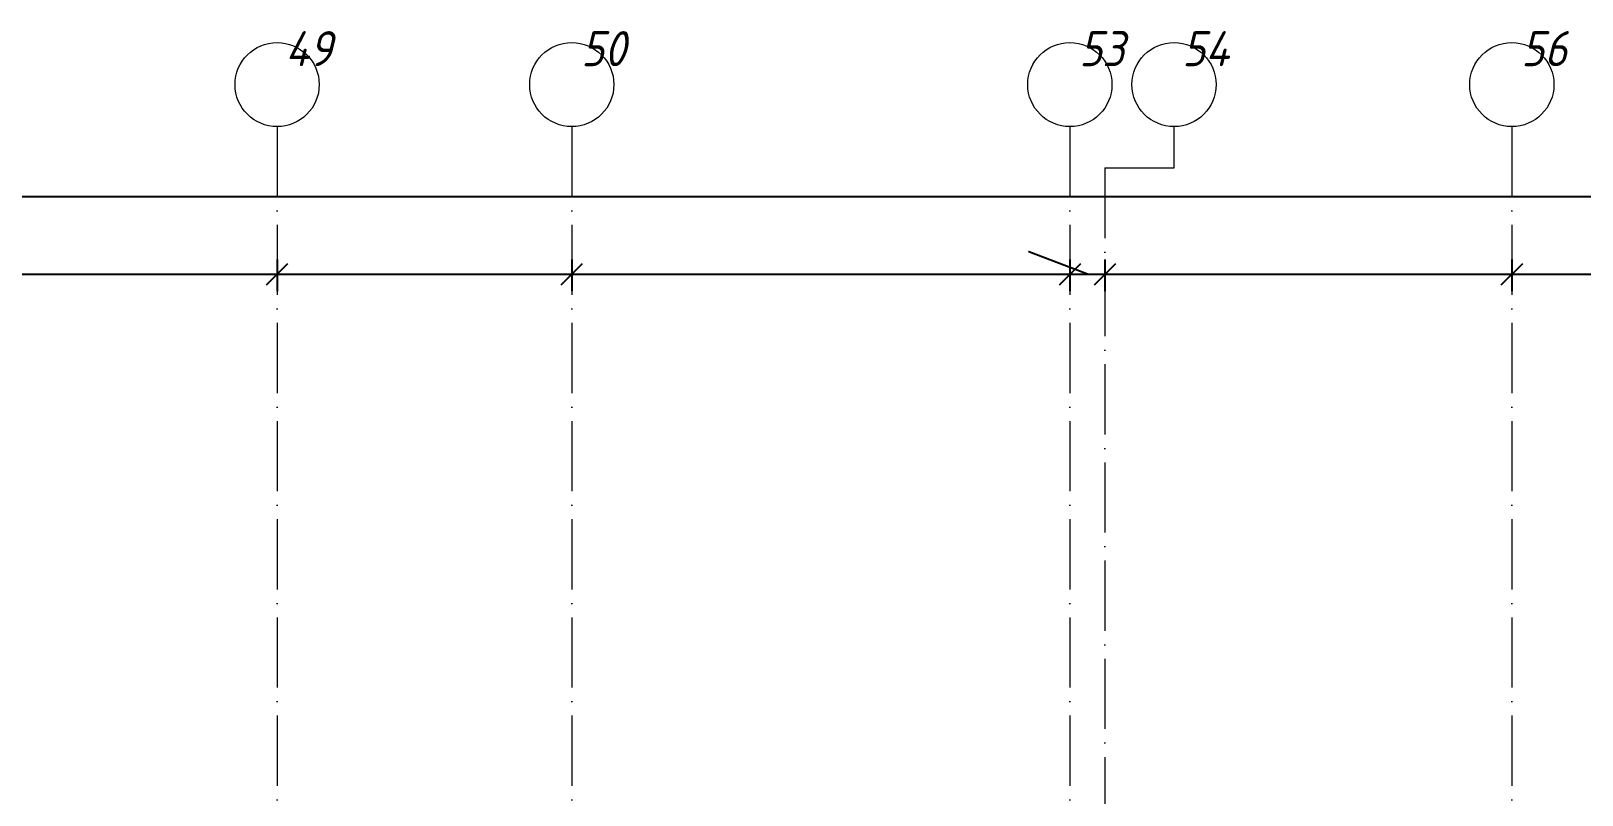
# Model space of a CAD drawing. Header units: millimetres. Extents: x -401725 to 250493, y 305116 to 802890.
# Drawn here: x 51537 to 62591, y 408031 to 413480 of the extents above; entities that cross this region are included whole.
import ezdxf

# ---------------------------------------------------------------- set-up
doc = ezdxf.new("R2010")
doc.units = ezdxf.units.MM
doc.linetypes.add('50_200_ШТРИХ_1Т_ш5_п1_п1_', pattern=[700, 500, -100, 0, -100])
for name, color, linetype, lineweight in [('A-____-____-DIMS', 7, 'Continuous', 9), ('S-GRID-____-IDEN', 7, 'Continuous', 9), ('S-GRID-____-OTLN', 7, 'Continuous', 9), ('S-GRID-____-OTLN-1', 7, '50_200_ШТРИХ_1Т_ш5_п1_п1_', 9)]:
    doc.layers.add(name, color=color, linetype=linetype, lineweight=lineweight)
doc.styles.add('ISOCPEUR_I', font='isocpeui.ttf', dxfattribs={"width": 0.9, "height": 2.5})
doc.styles.add('ISOCPEUR_I_9', font='isocpeui.ttf', dxfattribs={"width": 0.9, "height": 250})
doc.dimstyles.new('ISO-2_5_0_9К_БОЛЬШОЙ_ОСИ', dxfattribs={"dimscale": 304.8, "dimtxt": 248.995294, "dimasz": 0.492126, "dimexe": 0.393701, "dimexo": 0, "dimgap": 0, "dimtad": 1, "dimdec": 0, "dimzin": 0, "dimdsep": 46, "dimtxsty": 'ISOCPEUR_I', "dimblk1": 'OBLIQUE', "dimblk2": 'OBLIQUE', "dimsah": 1, "dimcen": 0.09, "dimdle": 0.393701, "dimazin": 0, "dimtfac": 1, "dimtdec": 4, "dimtix": 1, "dimtmove": 0, "dimatfit": 3, "dimfxl": 1, "dimtvp": 1, "dimtolj": 1, "dimtzin": 0, "dimarcsym": 2})
doc.dimstyles.new('ISO-2_5_0_9К_БОЛЬШОЙ_ОСИ_1', dxfattribs={"dimscale": 304.8, "dimtxt": 248.995294, "dimasz": 0.492126, "dimexe": 0.393701, "dimexo": 0, "dimgap": 0, "dimtad": 1, "dimdec": 0, "dimzin": 0, "dimdsep": 46, "dimtxsty": 'ISOCPEUR_I', "dimblk1": 'OBLIQUE', "dimblk2": 'OBLIQUE', "dimsah": 1, "dimcen": 0.09, "dimdle": 0.393701, "dimazin": 0, "dimtfac": 1, "dimtdec": 4, "dimtix": 1, "dimtmove": 1, "dimatfit": 3, "dimfxl": 1, "dimtvp": 1, "dimtolj": 1, "dimtzin": 0, "dimarcsym": 2})
doc.dimstyles.new('ISO-2_5_0_9К_БОЛЬШОЙ_ОСИ_2', dxfattribs={"dimscale": 304.8, "dimtxt": 248.995294, "dimasz": 0.492126, "dimexe": 0.393701, "dimexo": 0, "dimgap": 0, "dimtad": 1, "dimdec": 0, "dimzin": 0, "dimdsep": 46, "dimtxsty": 'ISOCPEUR_I_9', "dimblk1": 'OBLIQUE', "dimblk2": 'OBLIQUE', "dimsah": 1, "dimcen": 0.09, "dimdle": 0.393701, "dimazin": 0, "dimtfac": 1, "dimtdec": 4, "dimtix": 1, "dimtmove": 2, "dimatfit": 3, "dimfxl": 1, "dimtvp": 1, "dimtolj": 1, "dimtzin": 0, "dimarcsym": 2})

# ---------------------------------------------------------------- blocks, each defined once
blk = doc.blocks.new('Ось сетки - Круг_Ø6_00__ISO-2_5_0_9K_-25732049-АР1_План отверстий 2 этажа в осях 1-64_Ю-ЯЯ')
at = {"layer": 'S-GRID-____-IDEN'}
blk.add_circle((0, 0), 3, dxfattribs=at)
blk = doc.blocks.new('_Oblique')
at = {"color": 0, "linetype": 'ByBlock', "lineweight": -2}
blk.add_line((-0.5, -0.5), (0.5, 0.5), dxfattribs=at)
blk = doc.blocks.new('*D8882')
at = {"layer": 'A-____-____-DIMS', "color": 0, "lineweight": -2, "transparency": 16777216}
for p, q in [((51041, 411851), (51041, 411625)), ((53291, 411851), (53291, 411625)), ((50921, 411745), (53411, 411745))]:
    blk.add_line(p, q, dxfattribs=at)
at = {"layer": 'Defpoints', "color": 0, "transparency": 16777216}
for p in [(51041, 411851), (53291, 411851), (53291, 411745)]:
    blk.add_point(p, dxfattribs=at)
at = {"layer": 'A-____-____-DIMS', "color": 0, "lineweight": -2, "transparency": 16777216, "xscale": 150, "yscale": 150, "zscale": 150, "rotation": 180}
blk.add_blockref('_Oblique', (51041, 411745), dxfattribs=at)
at = {"layer": 'A-____-____-DIMS', "color": 0, "lineweight": -2, "transparency": 16777216, "xscale": 150, "yscale": 150, "zscale": 150}
blk.add_blockref('_Oblique', (53291, 411745), dxfattribs=at)
at = {"layer": 'A-____-____-DIMS', "color": 0, "transparency": 16777216, "insert": (52166, 411746), "char_height": 2.5, "width": 758.48, "attachment_point": 5, "style": 'ISOCPEUR_I'}
blk.add_mtext('\\A1;2250', dxfattribs=at)
blk = doc.blocks.new('*D8883')
at = {"layer": 'A-____-____-DIMS', "color": 0, "lineweight": -2, "transparency": 16777216}
for p, q in [((53291, 411851), (53291, 411625)), ((55391, 411851), (55391, 411625)), ((53171, 411745), (55511, 411745))]:
    blk.add_line(p, q, dxfattribs=at)
at = {"layer": 'Defpoints', "color": 0, "transparency": 16777216}
for p in [(53291, 411851), (55391, 411851), (55391, 411745)]:
    blk.add_point(p, dxfattribs=at)
at = {"layer": 'A-____-____-DIMS', "color": 0, "lineweight": -2, "transparency": 16777216, "xscale": 150, "yscale": 150, "zscale": 150, "rotation": 180}
blk.add_blockref('_Oblique', (53291, 411745), dxfattribs=at)
at = {"layer": 'A-____-____-DIMS', "color": 0, "lineweight": -2, "transparency": 16777216, "xscale": 150, "yscale": 150, "zscale": 150}
blk.add_blockref('_Oblique', (55391, 411745), dxfattribs=at)
at = {"layer": 'A-____-____-DIMS', "color": 0, "transparency": 16777216, "insert": (54341, 411746), "char_height": 2.5, "width": 701.02, "attachment_point": 5, "style": 'ISOCPEUR_I'}
blk.add_mtext('\\A1;2100', dxfattribs=at)
blk = doc.blocks.new('*D8884')
at = {"layer": 'A-____-____-DIMS', "color": 0, "lineweight": -2, "transparency": 16777216}
for p, q in [((55391, 411851), (55391, 411625)), ((58941, 411851), (58941, 411625)), ((55271, 411745), (59061, 411745))]:
    blk.add_line(p, q, dxfattribs=at)
at = {"layer": 'Defpoints', "color": 0, "transparency": 16777216}
for p in [(55391, 411851), (58941, 411851), (58941, 411745)]:
    blk.add_point(p, dxfattribs=at)
at = {"layer": 'A-____-____-DIMS', "color": 0, "lineweight": -2, "transparency": 16777216, "xscale": 150, "yscale": 150, "zscale": 150, "rotation": 180}
blk.add_blockref('_Oblique', (55391, 411745), dxfattribs=at)
at = {"layer": 'A-____-____-DIMS', "color": 0, "lineweight": -2, "transparency": 16777216, "xscale": 150, "yscale": 150, "zscale": 150}
blk.add_blockref('_Oblique', (58941, 411745), dxfattribs=at)
at = {"layer": 'A-____-____-DIMS', "color": 0, "transparency": 16777216, "insert": (57166, 411746), "char_height": 2.5, "width": 758.48, "attachment_point": 5, "style": 'ISOCPEUR_I'}
blk.add_mtext('\\A1;3550', dxfattribs=at)
blk = doc.blocks.new('*D8885')
at = {"layer": 'A-____-____-DIMS', "color": 0, "lineweight": -2, "transparency": 16777216}
for p, q in [((58649, 411905), (58645, 411905)), ((59066, 411745), (58649, 411905)), ((58941, 411851), (58941, 411625)), ((59191, 411851), (59191, 411625)), ((58821, 411745), (59311, 411745))]:
    blk.add_line(p, q, dxfattribs=at)
at = {"layer": 'Defpoints', "color": 0, "transparency": 16777216}
for p in [(58941, 411851), (59191, 411851), (59191, 411745)]:
    blk.add_point(p, dxfattribs=at)
at = {"layer": 'A-____-____-DIMS', "color": 0, "lineweight": -2, "transparency": 16777216, "xscale": 150, "yscale": 150, "zscale": 150, "rotation": 180}
blk.add_blockref('_Oblique', (58941, 411745), dxfattribs=at)
at = {"layer": 'A-____-____-DIMS', "color": 0, "lineweight": -2, "transparency": 16777216, "xscale": 150, "yscale": 150, "zscale": 150}
blk.add_blockref('_Oblique', (59191, 411745), dxfattribs=at)
at = {"layer": 'A-____-____-DIMS', "color": 0, "transparency": 16777216, "insert": (58080, 411908), "char_height": 2.5, "width": 568.86, "attachment_point": 1, "line_spacing_factor": 1.149209, "style": 'ISOCPEUR_I'}
blk.add_mtext('\\A1;250', dxfattribs=at)
blk = doc.blocks.new('*D8886')
at = {"layer": 'A-____-____-DIMS', "color": 0, "lineweight": -2, "transparency": 16777216}
for p, q in [((59191, 411851), (59191, 411625)), ((62091, 411851), (62091, 411625)), ((59071, 411745), (62211, 411745))]:
    blk.add_line(p, q, dxfattribs=at)
at = {"layer": 'Defpoints', "color": 0, "transparency": 16777216}
for p in [(59191, 411851), (62091, 411851), (62091, 411745)]:
    blk.add_point(p, dxfattribs=at)
at = {"layer": 'A-____-____-DIMS', "color": 0, "lineweight": -2, "transparency": 16777216, "xscale": 150, "yscale": 150, "zscale": 150, "rotation": 180}
blk.add_blockref('_Oblique', (59191, 411745), dxfattribs=at)
at = {"layer": 'A-____-____-DIMS', "color": 0, "lineweight": -2, "transparency": 16777216, "xscale": 150, "yscale": 150, "zscale": 150}
blk.add_blockref('_Oblique', (62091, 411745), dxfattribs=at)
at = {"layer": 'A-____-____-DIMS', "color": 0, "transparency": 16777216, "insert": (60641, 411746), "char_height": 2.5, "width": 758.48, "attachment_point": 5, "style": 'ISOCPEUR_I'}
blk.add_mtext('\\A1;2900', dxfattribs=at)
blk = doc.blocks.new('*D8974')
at = {"layer": 'A-____-____-DIMS', "color": 0, "lineweight": -2, "transparency": 16777216}
for p, q in [((62091, 411851), (62091, 411625)), ((67491, 411851), (67491, 411625)), ((61971, 411745), (67611, 411745))]:
    blk.add_line(p, q, dxfattribs=at)
at = {"layer": 'Defpoints', "color": 0, "transparency": 16777216}
for p in [(62091, 411851), (67491, 411851), (67491, 411745)]:
    blk.add_point(p, dxfattribs=at)
at = {"layer": 'A-____-____-DIMS', "color": 0, "lineweight": -2, "transparency": 16777216, "xscale": 150, "yscale": 150, "zscale": 150, "rotation": 180}
blk.add_blockref('_Oblique', (62091, 411745), dxfattribs=at)
at = {"layer": 'A-____-____-DIMS', "color": 0, "lineweight": -2, "transparency": 16777216, "xscale": 150, "yscale": 150, "zscale": 150}
blk.add_blockref('_Oblique', (67491, 411745), dxfattribs=at)
at = {"layer": 'A-____-____-DIMS', "color": 0, "transparency": 16777216, "insert": (64791, 411746), "char_height": 2.5, "width": 781.46, "attachment_point": 5, "style": 'ISOCPEUR_I'}
blk.add_mtext('\\A1;5400', dxfattribs=at)
blk = doc.blocks.new('*D8979')
at = {"layer": 'A-____-____-DIMS', "color": 0, "lineweight": -2, "transparency": 16777216}
for p, q in [((-18009, 412403), (-18009, 412177)), ((85491, 412403), (85491, 412177)), ((-18129, 412297), (33224, 412297)), ((85611, 412297), (34103, 412297))]:
    blk.add_line(p, q, dxfattribs=at)
at = {"layer": 'Defpoints', "color": 0, "transparency": 16777216}
for p in [(-18009, 412403), (85491, 412403), (85491, 412297)]:
    blk.add_point(p, dxfattribs=at)
at = {"layer": 'A-____-____-DIMS', "color": 0, "lineweight": -2, "transparency": 16777216, "xscale": 150, "yscale": 150, "zscale": 150, "rotation": 180}
blk.add_blockref('_Oblique', (-18009, 412297), dxfattribs=at)
at = {"layer": 'A-____-____-DIMS', "color": 0, "lineweight": -2, "transparency": 16777216, "xscale": 150, "yscale": 150, "zscale": 150}
blk.add_blockref('_Oblique', (85491, 412297), dxfattribs=at)
at = {"layer": 'A-____-____-DIMS', "color": 0, "transparency": 16777216, "insert": (33124, 412624), "char_height": 250, "width": 1080.26, "attachment_point": 1, "line_spacing_factor": 1.149209, "style": 'ISOCPEUR_I_9'}
blk.add_mtext('\\A1;103500', dxfattribs=at)

msp = doc.modelspace()

# ---------------------------------------------------------------- linework, layer by layer
at = {"layer": 'S-GRID-____-OTLN'}
for p, q in [((59683.7963, 412502.7021), (59683.7963, 412797.5486)), ((59190.9187, 412502.7021), (59683.7963, 412502.7021))]:
    msp.add_line(p, q, dxfattribs=at)
at = {"layer": 'S-GRID-____-OTLN-1'}
for p, q in [((53290.9187, 412797.5486), (53290.9187, 374796.285)), ((55390.9187, 412797.5486), (55390.9187, 361885.7392)), ((58940.9187, 412797.5486), (58940.9187, 361885.7392)), ((62090.9187, 412797.5486), (62090.9187, 361885.7392)), ((59190.9187, 412502.7021), (59190.9187, 362195.6966))]:
    msp.add_line(p, q, dxfattribs=at)

# ---------------------------------------------------------------- block references
at = {"layer": 'S-GRID-____-IDEN', "xscale": 99.99999999999993, "yscale": 99.99999999999993, "zscale": 99.99999999999993, "rotation": 180}
for p in [(53290.9187, 413097.5486), (55390.9187, 413097.5486), (58940.9187, 413097.5486), (59683.7963, 413097.5486), (62090.9187, 413097.5486)]:
    msp.add_blockref('Ось сетки - Круг_Ø6_00__ISO-2_5_0_9K_-25732049-АР1_План отверстий 2 этажа в осях 1-64_Ю-ЯЯ', p, dxfattribs=at)

# ---------------------------------------------------------------- texts
at = {"layer": 'S-GRID-____-IDEN', "char_height": 250, "attachment_point": 1, "style": 'ISOCPEUR_I_9'}
for s, insert, width in [('49', (53349.2122, 413478.7359), 425.696062), ('50', (55458.2122, 413478.7359), 404.0505), ('53', (59008.2122, 413478.7359), 404.0505), ('54', (59742.0897, 413478.7359), 425.696062), ('56', (62158.2122, 413478.7359), 404.0505)]:
    msp.add_mtext(s, dxfattribs=dict(at, insert=insert, width=width))

# ---------------------------------------------------------------- dimensions: what is measured, and where the dimension line sits
at = {"layer": 'A-____-____-DIMS'}
for base, p1, p2, dimstyle, override, picture, middle in [((85490.9187, 412297.3658), (-18009.0813, 412403.4318), (85490.9187, 412403.4318), 'ISO-2_5_0_9К_БОЛЬШОЙ_ОСИ_2', {"dimpost": '<>', "dimfxl": 103500}, '*D8979', (33663.769, 412457.313)), ((59190.9187, 411745.1465), (58940.9187, 411851.2125), (59190.9187, 411851.2125), 'ISO-2_5_0_9К_БОЛЬШОЙ_ОСИ_1', {"dimpost": '<>', "dimfxl": 250}, '*D8885', (58649.2912, 411905.0938))]:
    dim = msp.add_linear_dim(base=base, p1=p1, p2=p2, dimstyle=dimstyle, override=override, dxfattribs=at)
    dim.commit()
    dim.dimension.update_dxf_attribs({"geometry": picture, "text_midpoint": middle, "dimtype": 160})
for base, p1, p2, override, picture, middle in [((53290.9187, 411745.1465), (51040.9187, 411851.2125), (53290.9187, 411851.2125), {"dimpost": '<>', "dimfxl": 2250}, '*D8882', (52165.9187, 411746.3965)), ((55390.9187, 411745.1465), (53290.9187, 411851.2125), (55390.9187, 411851.2125), {"dimpost": '<>', "dimfxl": 2100}, '*D8883', (54340.9187, 411746.3965)), ((58940.9187, 411745.1465), (55390.9187, 411851.2125), (58940.9187, 411851.2125), {"dimpost": '<>', "dimfxl": 3550}, '*D8884', (57165.9187, 411746.3965)), ((62090.9187, 411745.1465), (59190.9187, 411851.2125), (62090.9187, 411851.2125), {"dimpost": '<>', "dimfxl": 2900}, '*D8886', (60640.9187, 411746.3965)), ((67490.9187, 411745.1465), (62090.9187, 411851.2125), (67490.9187, 411851.2125), {"dimpost": '<>', "dimfxl": 5400}, '*D8974', (64790.9187, 411746.3965))]:
    dim = msp.add_linear_dim(base=base, p1=p1, p2=p2, dimstyle='ISO-2_5_0_9К_БОЛЬШОЙ_ОСИ', override=override, dxfattribs=at)
    dim.commit()
    dim.dimension.update_dxf_attribs({"geometry": picture, "text_midpoint": middle})

doc.saveas('drawing.dxf')
